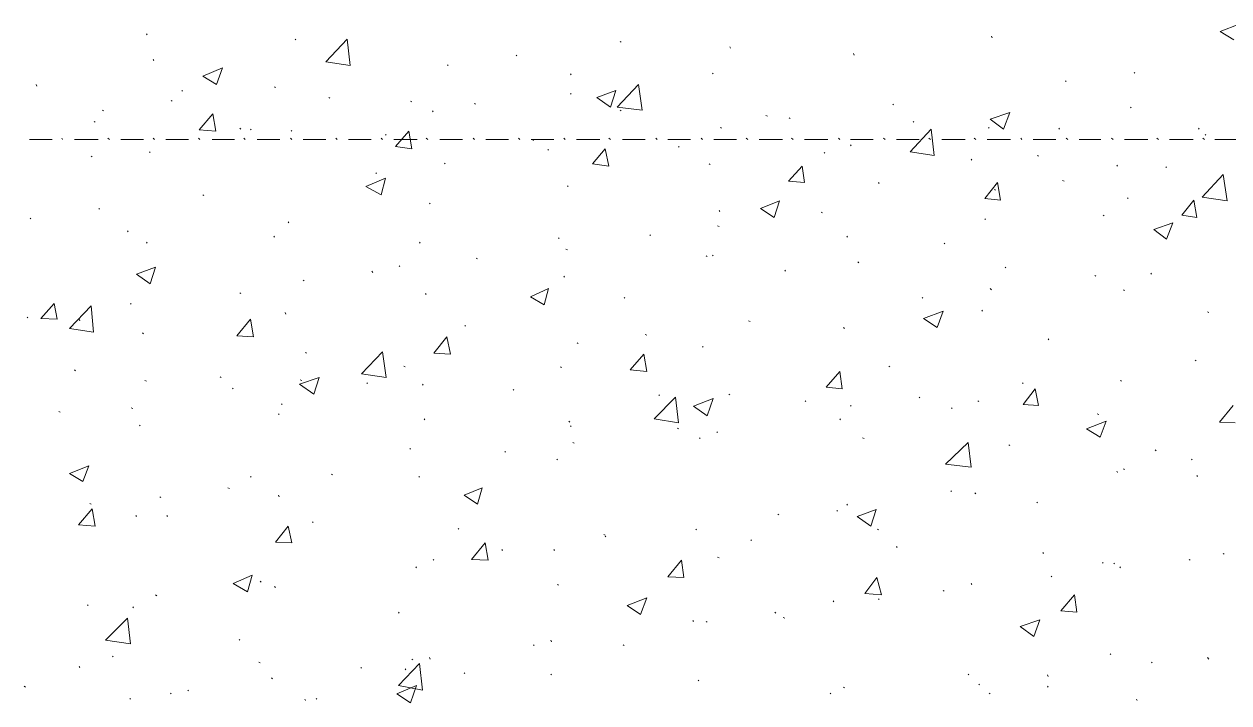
# Model space of a CAD drawing. Header units: millimetres. Extents: x 2928 to 3112, y 1220 to 1280.
# Drawn here: x 2967.558 to 2970.219, y 1250.965 to 1252.464 of the extents above; entities that cross this region are included whole.
import ezdxf

# ---------------------------------------------------------------- set-up
doc = ezdxf.new("R2010")
doc.units = ezdxf.units.MM

msp = doc.modelspace()

# ---------------------------------------------------------------- linework, layer by layer
at = {"color": 92, "linetype": 'Continuous', "lineweight": 13, "true_color": 0x00b800}
for points in [[(2970.20006, 1252.44711), (2970.24173, 1252.46378), (2970.24173, 1252.46378)], [(2970.20006, 1252.44711), (2970.23006, 1252.42878), (2970.23006, 1252.42878)], [(2967.83003, 1252.44045), (2967.82836, 1252.44211), (2967.82836, 1252.44211)], [(2968.15837, 1252.42878), (2968.1567, 1252.43045), (2968.1567, 1252.43045)], [(2968.22503, 1252.38045), (2968.2717, 1252.43045), (2968.2717, 1252.43045)], [(2968.27837, 1252.37211), (2968.2717, 1252.43045), (2968.2717, 1252.43045)], [(2968.87671, 1252.42378), (2968.87504, 1252.42545), (2968.87504, 1252.42545)], [(2969.69672, 1252.43378), (2969.69506, 1252.43711), (2969.69506, 1252.43711)], [(2968.64671, 1252.39378), (2968.64504, 1252.39545), (2968.64504, 1252.39545)], [(2969.11838, 1252.41045), (2969.11671, 1252.41378), (2969.11671, 1252.41378)], [(2969.39172, 1252.39545), (2969.39005, 1252.39878), (2969.39005, 1252.39878)], [(2967.84503, 1252.38378), (2967.84336, 1252.38545), (2967.84336, 1252.38545)], [(2967.95336, 1252.34878), (2967.9967, 1252.36711), (2967.9967, 1252.36711)], [(2967.98336, 1252.33045), (2967.9967, 1252.36711), (2967.9967, 1252.36711)], [(2968.22503, 1252.38045), (2968.27837, 1252.37211), (2968.27837, 1252.37211)], [(2968.49504, 1252.37211), (2968.49337, 1252.37378), (2968.49337, 1252.37378)], [(2967.95336, 1252.34878), (2967.98336, 1252.33045), (2967.98336, 1252.33045)], [(2968.76671, 1252.35211), (2968.76504, 1252.35378), (2968.76504, 1252.35378)], [(2969.08005, 1252.35378), (2969.07838, 1252.35545), (2969.07838, 1252.35545)], [(2970.01173, 1252.35545), (2970.01006, 1252.35711), (2970.01006, 1252.35711)], [(2967.58669, 1252.32711), (2967.58503, 1252.33045), (2967.58503, 1252.33045)], [(2967.90836, 1252.31545), (2967.9067, 1252.31711), (2967.9067, 1252.31711)], [(2968.11337, 1252.32378), (2968.1117, 1252.32545), (2968.1117, 1252.32545)], [(2968.82338, 1252.30211), (2968.86504, 1252.31711), (2968.86504, 1252.31711)], [(2968.85338, 1252.28045), (2968.86504, 1252.31711), (2968.86504, 1252.31711)], [(2968.86838, 1252.28045), (2968.91504, 1252.33045), (2968.91504, 1252.33045)], [(2968.92338, 1252.27378), (2968.91504, 1252.33045), (2968.91504, 1252.33045)], [(2969.86006, 1252.33711), (2969.85839, 1252.33878), (2969.85839, 1252.33878)], [(2967.88503, 1252.29378), (2967.88336, 1252.29545), (2967.88336, 1252.29545)], [(2968.23337, 1252.30045), (2968.2317, 1252.30211), (2968.2317, 1252.30211)], [(2968.41504, 1252.29211), (2968.4117, 1252.29378), (2968.4117, 1252.29378)], [(2968.55504, 1252.28711), (2968.55337, 1252.28878), (2968.55337, 1252.28878)], [(2968.76671, 1252.30878), (2968.76504, 1252.31045), (2968.76504, 1252.31045)], [(2968.82338, 1252.30211), (2968.85338, 1252.28045), (2968.85338, 1252.28045)], [(2969.47839, 1252.28545), (2969.47672, 1252.28711), (2969.47672, 1252.28711)], [(2967.73336, 1252.27211), (2967.73169, 1252.27378), (2967.73169, 1252.27378)], [(2967.94503, 1252.23044), (2967.97503, 1252.26545), (2967.97503, 1252.26545)], [(2967.9817, 1252.22711), (2967.97503, 1252.26545), (2967.97503, 1252.26545)], [(2968.46171, 1252.27045), (2968.46004, 1252.27211), (2968.46004, 1252.27211)], [(2968.86838, 1252.28045), (2968.92338, 1252.27378), (2968.92338, 1252.27378)], [(2968.87671, 1252.27211), (2968.87504, 1252.27378), (2968.87504, 1252.27378)], [(2969.20005, 1252.26044), (2969.19672, 1252.26211), (2969.19672, 1252.26211)], [(2969.69172, 1252.25378), (2969.73506, 1252.26878), (2969.73506, 1252.26878)], [(2969.72172, 1252.23211), (2969.73506, 1252.26878), (2969.73506, 1252.26878)], [(2970.00339, 1252.27878), (2970.00173, 1252.28045), (2970.00173, 1252.28045)], [(2967.71503, 1252.24711), (2967.71336, 1252.24878), (2967.71336, 1252.24878)], [(2968.0367, 1252.23211), (2968.03503, 1252.23378), (2968.03503, 1252.23378)], [(2969.09838, 1252.23378), (2969.09671, 1252.23544), (2969.09671, 1252.23544)], [(2969.25005, 1252.25544), (2969.24838, 1252.25711), (2969.24838, 1252.25711)], [(2969.52339, 1252.24711), (2969.52172, 1252.24878), (2969.52172, 1252.24878)], [(2969.69006, 1252.23378), (2969.68839, 1252.23544), (2969.68839, 1252.23544)], [(2969.69172, 1252.25378), (2969.72172, 1252.23211), (2969.72172, 1252.23211)], [(2969.84506, 1252.23211), (2969.84339, 1252.23378), (2969.84339, 1252.23378)], [(2970.1534, 1252.23211), (2970.15173, 1252.23378), (2970.15173, 1252.23378)], [(2967.94503, 1252.23044), (2967.9817, 1252.22711), (2967.9817, 1252.22711)], [(2968.06003, 1252.23044), (2968.05837, 1252.23211), (2968.05837, 1252.23211)], [(2968.15003, 1252.22711), (2968.14837, 1252.22878), (2968.14837, 1252.22878)], [(2968.35837, 1252.21878), (2968.3567, 1252.22044), (2968.3567, 1252.22044)], [(2968.37837, 1252.19378), (2968.40837, 1252.22711), (2968.40837, 1252.22711)], [(2968.41504, 1252.18878), (2968.40837, 1252.22711), (2968.40837, 1252.22711)], [(2968.68337, 1252.20711), (2968.68171, 1252.20878), (2968.68171, 1252.20878)], [(2969.51505, 1252.18211), (2969.56172, 1252.23211), (2969.56172, 1252.23211)], [(2969.56839, 1252.17378), (2969.56172, 1252.23211), (2969.56172, 1252.23211)], [(2970.1684, 1252.21878), (2970.16673, 1252.22044), (2970.16673, 1252.22044)], [(2967.8367, 1252.18044), (2967.83503, 1252.18211), (2967.83503, 1252.18211)], [(2968.37837, 1252.19378), (2968.41504, 1252.18878), (2968.41504, 1252.18878)], [(2968.71671, 1252.18544), (2968.71504, 1252.18711), (2968.71504, 1252.18711)], [(2968.81338, 1252.15544), (2968.84171, 1252.18878), (2968.84171, 1252.18878)], [(2968.85004, 1252.15044), (2968.84171, 1252.18878), (2968.84171, 1252.18878)], [(2969.00505, 1252.19211), (2969.00338, 1252.19378), (2969.00338, 1252.19378)], [(2969.32672, 1252.17878), (2969.32505, 1252.18044), (2969.32505, 1252.18044)], [(2969.38505, 1252.19544), (2969.38338, 1252.19711), (2969.38338, 1252.19711)], [(2969.51505, 1252.18211), (2969.56839, 1252.17378), (2969.56839, 1252.17378)], [(2967.70836, 1252.17044), (2967.70669, 1252.17211), (2967.70669, 1252.17211)], [(2968.48837, 1252.15544), (2968.48671, 1252.15711), (2968.48671, 1252.15711)], [(2968.81338, 1252.15544), (2968.85004, 1252.15044), (2968.85004, 1252.15044)], [(2969.07338, 1252.15378), (2969.07171, 1252.15544), (2969.07171, 1252.15544)], [(2969.65172, 1252.16378), (2969.65006, 1252.16544), (2969.65006, 1252.16544)], [(2969.79839, 1252.17211), (2969.79672, 1252.17378), (2969.79672, 1252.17378)], [(2968.3367, 1252.13378), (2968.33504, 1252.13544), (2968.33504, 1252.13544)], [(2969.24672, 1252.11711), (2969.27672, 1252.15044), (2969.27672, 1252.15044)], [(2969.28172, 1252.11378), (2969.27672, 1252.15044), (2969.27672, 1252.15044)], [(2969.97339, 1252.15044), (2969.97173, 1252.15211), (2969.97173, 1252.15211)], [(2970.08173, 1252.14711), (2970.08006, 1252.14878), (2970.08006, 1252.14878)], [(2970.16006, 1252.08211), (2970.20673, 1252.13211), (2970.20673, 1252.13211)], [(2970.21506, 1252.07378), (2970.20673, 1252.13211), (2970.20673, 1252.13211)], [(2968.31337, 1252.10544), (2968.3567, 1252.12378), (2968.3567, 1252.12378)], [(2968.31337, 1252.10544), (2968.3467, 1252.08711), (2968.3467, 1252.08711)], [(2968.3467, 1252.08711), (2968.3567, 1252.12378), (2968.3567, 1252.12378)], [(2968.76004, 1252.10544), (2968.75838, 1252.10711), (2968.75838, 1252.10711)], [(2969.24672, 1252.11711), (2969.28172, 1252.11378), (2969.28172, 1252.11378)], [(2969.44672, 1252.11211), (2969.44505, 1252.11378), (2969.44505, 1252.11378)], [(2969.68006, 1252.07878), (2969.70839, 1252.11378), (2969.70839, 1252.11378)], [(2969.71506, 1252.07544), (2969.70839, 1252.11378), (2969.70839, 1252.11378)], [(2969.85506, 1252.11711), (2969.85172, 1252.11878), (2969.85172, 1252.11878)], [(2967.95503, 1252.08544), (2967.95336, 1252.08711), (2967.95336, 1252.08711)], [(2969.18505, 1252.05711), (2969.22672, 1252.07378), (2969.22672, 1252.07378)], [(2969.21505, 1252.03711), (2969.22672, 1252.07378), (2969.22672, 1252.07378)], [(2969.68006, 1252.07878), (2969.71506, 1252.07544), (2969.71506, 1252.07544)], [(2969.70339, 1252.09711), (2969.70172, 1252.09878), (2969.70172, 1252.09878)], [(2969.99673, 1252.07878), (2969.99506, 1252.08044), (2969.99506, 1252.08044)], [(2970.11506, 1252.04211), (2970.14173, 1252.07544), (2970.14173, 1252.07544)], [(2970.1484, 1252.03711), (2970.14173, 1252.07544), (2970.14173, 1252.07544)], [(2970.16006, 1252.08211), (2970.21506, 1252.07378), (2970.21506, 1252.07378)], [(2967.72503, 1252.05544), (2967.72336, 1252.05711), (2967.72336, 1252.05711)], [(2968.45504, 1252.06711), (2968.45337, 1252.06878), (2968.45337, 1252.06878)], [(2969.09505, 1252.05044), (2969.09338, 1252.05211), (2969.09338, 1252.05211)], [(2969.18505, 1252.05711), (2969.21505, 1252.03711), (2969.21505, 1252.03711)], [(2969.32172, 1252.04711), (2969.31838, 1252.04878), (2969.31838, 1252.04878)], [(2967.57336, 1252.03378), (2967.57169, 1252.03544), (2967.57169, 1252.03544)], [(2968.14337, 1252.02544), (2968.1417, 1252.02711), (2968.1417, 1252.02711)], [(2969.68172, 1252.03211), (2969.68006, 1252.03378), (2969.68006, 1252.03378)], [(2969.94339, 1252.04044), (2969.94173, 1252.04211), (2969.94173, 1252.04211)], [(2970.05339, 1252.01044), (2970.09506, 1252.02544), (2970.09506, 1252.02544)], [(2970.08173, 1251.98877), (2970.09506, 1252.02544), (2970.09506, 1252.02544)], [(2970.11506, 1252.04211), (2970.1484, 1252.03711), (2970.1484, 1252.03711)], [(2967.78836, 1252.00544), (2967.7867, 1252.00711), (2967.7867, 1252.00711)], [(2968.1117, 1251.99377), (2968.11003, 1251.99544), (2968.11003, 1251.99544)], [(2968.94171, 1251.99711), (2968.94005, 1251.99877), (2968.94005, 1251.99877)], [(2969.09338, 1252.01711), (2969.09005, 1252.01877), (2969.09005, 1252.01877)], [(2969.37672, 1251.99377), (2969.37505, 1251.99544), (2969.37505, 1251.99544)], [(2970.05339, 1252.01044), (2970.08173, 1251.98877), (2970.08173, 1251.98877)], [(2967.83003, 1251.98044), (2967.82836, 1251.98211), (2967.82836, 1251.98211)], [(2968.43337, 1251.98044), (2968.4317, 1251.98211), (2968.4317, 1251.98211)], [(2968.74004, 1251.99044), (2968.73838, 1251.99211), (2968.73838, 1251.99211)], [(2968.75838, 1251.96544), (2968.75504, 1251.96711), (2968.75504, 1251.96711)], [(2969.59172, 1251.97877), (2969.59005, 1251.98044), (2969.59005, 1251.98044)], [(2968.56004, 1251.94544), (2968.55671, 1251.94711), (2968.55671, 1251.94711)], [(2969.06671, 1251.95044), (2969.06505, 1251.95211), (2969.06505, 1251.95211)], [(2969.08005, 1251.95211), (2969.07838, 1251.95377), (2969.07838, 1251.95377)], [(2967.8067, 1251.91211), (2967.84836, 1251.92711), (2967.84836, 1251.92711)], [(2967.8367, 1251.89044), (2967.84836, 1251.92711), (2967.84836, 1251.92711)], [(2968.32837, 1251.91544), (2968.3267, 1251.91877), (2968.3267, 1251.91877)], [(2968.38837, 1251.92877), (2968.3867, 1251.93044), (2968.3867, 1251.93044)], [(2969.24005, 1251.91877), (2969.23838, 1251.92044), (2969.23838, 1251.92044)], [(2969.40172, 1251.93711), (2969.40005, 1251.93877), (2969.40005, 1251.93877)], [(2969.72672, 1251.92544), (2969.72506, 1251.92711), (2969.72506, 1251.92711)], [(2970.04839, 1251.91211), (2970.04673, 1251.91377), (2970.04673, 1251.91377)], [(2967.8067, 1251.91211), (2967.8367, 1251.89044), (2967.8367, 1251.89044)], [(2968.1767, 1251.89711), (2968.17503, 1251.89877), (2968.17503, 1251.89877)], [(2968.75171, 1251.90544), (2968.75004, 1251.90711), (2968.75004, 1251.90711)], [(2969.92506, 1251.90711), (2969.92339, 1251.90877), (2969.92339, 1251.90877)], [(2968.0367, 1251.86877), (2968.03503, 1251.87044), (2968.03503, 1251.87044)], [(2968.4467, 1251.86711), (2968.44504, 1251.86877), (2968.44504, 1251.86877)], [(2968.67671, 1251.86211), (2968.71671, 1251.88044), (2968.71671, 1251.88044)], [(2968.67671, 1251.86211), (2968.70671, 1251.84377), (2968.70671, 1251.84377)], [(2968.70671, 1251.84377), (2968.71671, 1251.88044), (2968.71671, 1251.88044)], [(2968.88504, 1251.85877), (2968.88338, 1251.86044), (2968.88338, 1251.86044)], [(2969.54339, 1251.85877), (2969.54172, 1251.86044), (2969.54172, 1251.86044)], [(2969.69506, 1251.87711), (2969.69172, 1251.88044), (2969.69172, 1251.88044)], [(2969.98839, 1251.87544), (2969.98673, 1251.87711), (2969.98673, 1251.87711)], [(2967.59503, 1251.81377), (2967.62503, 1251.84711), (2967.62503, 1251.84711)], [(2967.63169, 1251.81211), (2967.62503, 1251.84711), (2967.62503, 1251.84711)], [(2967.65836, 1251.7921), (2967.70669, 1251.84211), (2967.70669, 1251.84211)], [(2967.71169, 1251.78377), (2967.70669, 1251.84211), (2967.70669, 1251.84211)], [(2967.79503, 1251.84544), (2967.79336, 1251.84711), (2967.79336, 1251.84711)], [(2967.56669, 1251.81544), (2967.56503, 1251.81711), (2967.56503, 1251.81711)], [(2967.59503, 1251.81377), (2967.63169, 1251.81211), (2967.63169, 1251.81211)], [(2967.68169, 1251.80877), (2967.68003, 1251.81211), (2967.68003, 1251.81211)], [(2968.02837, 1251.77544), (2968.05837, 1251.81211), (2968.05837, 1251.81211)], [(2968.06503, 1251.77377), (2968.05837, 1251.81211), (2968.05837, 1251.81211)], [(2968.1367, 1251.82377), (2968.13503, 1251.82711), (2968.13503, 1251.82711)], [(2969.16172, 1251.80711), (2969.15838, 1251.80877), (2969.15838, 1251.80877)], [(2969.54505, 1251.81377), (2969.58839, 1251.83044), (2969.58839, 1251.83044)], [(2969.54505, 1251.81377), (2969.57505, 1251.79377), (2969.57505, 1251.79377)], [(2969.57505, 1251.79377), (2969.58839, 1251.83044), (2969.58839, 1251.83044)], [(2969.67506, 1251.83044), (2969.67339, 1251.83211), (2969.67339, 1251.83211)], [(2970.17506, 1251.82711), (2970.17173, 1251.82877), (2970.17173, 1251.82877)], [(2967.65836, 1251.7921), (2967.71169, 1251.78377), (2967.71169, 1251.78377)], [(2967.8217, 1251.78044), (2967.82003, 1251.7821), (2967.82003, 1251.7821)], [(2968.53337, 1251.79711), (2968.53171, 1251.79877), (2968.53171, 1251.79877)], [(2969.37005, 1251.7921), (2969.36838, 1251.79377), (2969.36838, 1251.79377)], [(2968.02837, 1251.77544), (2968.06503, 1251.77377), (2968.06503, 1251.77377)], [(2968.46337, 1251.7371), (2968.49171, 1251.77377), (2968.49171, 1251.77377)], [(2968.50004, 1251.73544), (2968.49171, 1251.77377), (2968.49171, 1251.77377)], [(2968.78171, 1251.75877), (2968.78004, 1251.76044), (2968.78004, 1251.76044)], [(2968.93338, 1251.7771), (2968.93005, 1251.77877), (2968.93005, 1251.77877)], [(2969.82172, 1251.7671), (2969.82006, 1251.76877), (2969.82006, 1251.76877)], [(2968.1817, 1251.7371), (2968.18003, 1251.73877), (2968.18003, 1251.73877)], [(2968.30337, 1251.6921), (2968.35004, 1251.74044), (2968.35004, 1251.74044)], [(2968.35837, 1251.68377), (2968.35004, 1251.74044), (2968.35004, 1251.74044)], [(2968.46337, 1251.7371), (2968.50004, 1251.73544), (2968.50004, 1251.73544)], [(2968.89671, 1251.70044), (2968.92671, 1251.73544), (2968.92671, 1251.73544)], [(2968.93338, 1251.6971), (2968.92671, 1251.73544), (2968.92671, 1251.73544)], [(2969.05838, 1251.75044), (2969.05671, 1251.7521), (2969.05671, 1251.7521)], [(2968.40004, 1251.7071), (2968.3967, 1251.70877), (2968.3967, 1251.70877)], [(2968.74504, 1251.70544), (2968.74338, 1251.7071), (2968.74338, 1251.7071)], [(2969.47005, 1251.7071), (2969.46839, 1251.70877), (2969.46839, 1251.70877)], [(2970.14673, 1251.72044), (2970.14506, 1251.7221), (2970.14506, 1251.7221)], [(2967.67169, 1251.69877), (2967.67003, 1251.70044), (2967.67003, 1251.70044)], [(2967.82836, 1251.67544), (2967.82503, 1251.6771), (2967.82503, 1251.6771)], [(2967.99336, 1251.68377), (2967.9917, 1251.68544), (2967.9917, 1251.68544)], [(2968.1667, 1251.66877), (2968.21003, 1251.68377), (2968.21003, 1251.68377)], [(2968.1717, 1251.6771), (2968.16837, 1251.67877), (2968.16837, 1251.67877)], [(2968.19837, 1251.6471), (2968.21003, 1251.68377), (2968.21003, 1251.68377)], [(2968.30337, 1251.6921), (2968.35837, 1251.68377), (2968.35837, 1251.68377)], [(2968.89671, 1251.70044), (2968.93338, 1251.6971), (2968.93338, 1251.6971)], [(2969.33005, 1251.6621), (2969.36005, 1251.6971), (2969.36005, 1251.6971)], [(2969.36505, 1251.65877), (2969.36005, 1251.6971), (2969.36005, 1251.6971)], [(2969.98173, 1251.67544), (2969.98006, 1251.6771), (2969.98006, 1251.6771)], [(2968.02003, 1251.65877), (2968.01837, 1251.66044), (2968.01837, 1251.66044)], [(2968.1667, 1251.66877), (2968.19837, 1251.6471), (2968.19837, 1251.6471)], [(2968.3167, 1251.67044), (2968.31504, 1251.6721), (2968.31504, 1251.6721)], [(2968.44004, 1251.6671), (2968.43837, 1251.66877), (2968.43837, 1251.66877)], [(2968.64004, 1251.65544), (2968.63837, 1251.6571), (2968.63837, 1251.6571)], [(2969.33005, 1251.6621), (2969.36505, 1251.65877), (2969.36505, 1251.65877)], [(2969.76506, 1251.67044), (2969.76339, 1251.6721), (2969.76339, 1251.6721)], [(2969.76506, 1251.62377), (2969.79172, 1251.65877), (2969.79172, 1251.65877)], [(2969.79839, 1251.6221), (2969.79172, 1251.65877), (2969.79172, 1251.65877)], [(2968.12837, 1251.62377), (2968.1267, 1251.62544), (2968.1267, 1251.62544)], [(2968.95005, 1251.5921), (2968.99671, 1251.64044), (2968.99671, 1251.64044)], [(2968.96171, 1251.64377), (2968.96005, 1251.64544), (2968.96005, 1251.64544)], [(2969.00338, 1251.58377), (2968.99671, 1251.64044), (2968.99671, 1251.64044)], [(2969.03671, 1251.62044), (2969.08005, 1251.6371), (2969.08005, 1251.6371)], [(2969.06671, 1251.59877), (2969.08005, 1251.6371), (2969.08005, 1251.6371)], [(2969.11671, 1251.64544), (2969.11505, 1251.6471), (2969.11505, 1251.6471)], [(2969.28505, 1251.63044), (2969.28338, 1251.6321), (2969.28338, 1251.6321)], [(2969.38505, 1251.62044), (2969.38338, 1251.6221), (2969.38338, 1251.6221)], [(2969.53672, 1251.63877), (2969.53505, 1251.64044), (2969.53505, 1251.64044)], [(2969.66672, 1251.63044), (2969.66506, 1251.6321), (2969.66506, 1251.6321)], [(2969.76506, 1251.62377), (2969.79839, 1251.6221), (2969.79839, 1251.6221)], [(2970.1984, 1251.58544), (2970.2284, 1251.6221), (2970.2284, 1251.6221)], [(2967.63836, 1251.6071), (2967.63503, 1251.60877), (2967.63503, 1251.60877)], [(2967.79836, 1251.61544), (2967.79503, 1251.6171), (2967.79503, 1251.6171)], [(2968.1217, 1251.6021), (2968.12003, 1251.60377), (2968.12003, 1251.60377)], [(2969.03671, 1251.62044), (2969.06671, 1251.59877), (2969.06671, 1251.59877)], [(2969.60839, 1251.61544), (2969.60672, 1251.6171), (2969.60672, 1251.6171)], [(2969.93173, 1251.6021), (2969.92839, 1251.60377), (2969.92839, 1251.60377)], [(2967.81503, 1251.5771), (2967.81336, 1251.57877), (2967.81336, 1251.57877)], [(2968.44337, 1251.59044), (2968.4417, 1251.5921), (2968.4417, 1251.5921)], [(2968.76338, 1251.58544), (2968.76171, 1251.5871), (2968.76171, 1251.5871)], [(2968.76671, 1251.57544), (2968.76504, 1251.5771), (2968.76504, 1251.5771)], [(2968.95005, 1251.5921), (2969.00338, 1251.58377), (2969.00338, 1251.58377)], [(2969.00338, 1251.57044), (2969.00171, 1251.5721), (2969.00171, 1251.5721)], [(2969.36172, 1251.59044), (2969.36005, 1251.5921), (2969.36005, 1251.5921)], [(2969.90506, 1251.57044), (2969.94839, 1251.5871), (2969.94839, 1251.5871)], [(2969.90506, 1251.57044), (2969.93506, 1251.5521), (2969.93506, 1251.5521)], [(2969.93506, 1251.5521), (2969.94839, 1251.5871), (2969.94839, 1251.5871)], [(2970.1984, 1251.58544), (2970.2334, 1251.58377), (2970.2334, 1251.58377)], [(2969.05171, 1251.54877), (2969.05005, 1251.55043), (2969.05005, 1251.55043)], [(2969.09005, 1251.5621), (2969.08838, 1251.56377), (2969.08838, 1251.56377)], [(2969.41339, 1251.54877), (2969.41005, 1251.55043), (2969.41005, 1251.55043)], [(2968.4117, 1251.52543), (2968.41004, 1251.5271), (2968.41004, 1251.5271)], [(2968.62171, 1251.51877), (2968.62004, 1251.52043), (2968.62004, 1251.52043)], [(2968.77338, 1251.53877), (2968.77004, 1251.54043), (2968.77004, 1251.54043)], [(2969.59339, 1251.4921), (2969.64339, 1251.54043), (2969.64339, 1251.54043)], [(2969.65006, 1251.48543), (2969.64339, 1251.54043), (2969.64339, 1251.54043)], [(2969.73506, 1251.53377), (2969.73339, 1251.53543), (2969.73339, 1251.53543)], [(2970.05839, 1251.5221), (2970.05673, 1251.52377), (2970.05673, 1251.52377)], [(2967.65836, 1251.4721), (2967.70169, 1251.48877), (2967.70169, 1251.48877)], [(2967.68836, 1251.45377), (2967.70169, 1251.48877), (2967.70169, 1251.48877)], [(2968.73671, 1251.5021), (2968.73504, 1251.50377), (2968.73504, 1251.50377)], [(2969.59339, 1251.4921), (2969.65006, 1251.48543), (2969.65006, 1251.48543)], [(2970.1384, 1251.5021), (2970.13673, 1251.50377), (2970.13673, 1251.50377)], [(2967.65836, 1251.4721), (2967.68836, 1251.45377), (2967.68836, 1251.45377)], [(2968.06003, 1251.46377), (2968.05837, 1251.46543), (2968.05837, 1251.46543)], [(2968.24004, 1251.46877), (2968.2367, 1251.47043), (2968.2367, 1251.47043)], [(2968.4317, 1251.46377), (2968.43004, 1251.46543), (2968.43004, 1251.46543)], [(2969.97339, 1251.47377), (2969.97173, 1251.4771), (2969.97173, 1251.4771)], [(2969.98839, 1251.48043), (2969.98673, 1251.4821), (2969.98673, 1251.4821)], [(2970.15006, 1251.46543), (2970.1484, 1251.4671), (2970.1484, 1251.4671)], [(2968.0117, 1251.43877), (2968.00837, 1251.44043), (2968.00837, 1251.44043)], [(2968.53004, 1251.42377), (2968.57004, 1251.44043), (2968.57004, 1251.44043)], [(2968.56004, 1251.40377), (2968.57004, 1251.44043), (2968.57004, 1251.44043)], [(2967.86003, 1251.41877), (2967.85836, 1251.42043), (2967.85836, 1251.42043)], [(2968.1217, 1251.42043), (2968.12003, 1251.42377), (2968.12003, 1251.42377)], [(2968.53004, 1251.42377), (2968.56004, 1251.40377), (2968.56004, 1251.40377)], [(2969.60672, 1251.4321), (2969.60505, 1251.43377), (2969.60505, 1251.43377)], [(2969.66006, 1251.4271), (2969.65839, 1251.42877), (2969.65839, 1251.42877)], [(2969.79672, 1251.4071), (2969.79506, 1251.40877), (2969.79506, 1251.40877)], [(2967.67836, 1251.35877), (2967.70836, 1251.39377), (2967.70836, 1251.39377)], [(2967.70669, 1251.40377), (2967.70336, 1251.40543), (2967.70336, 1251.40543)], [(2967.71503, 1251.35543), (2967.70836, 1251.39377), (2967.70836, 1251.39377)], [(2969.22505, 1251.38043), (2969.22338, 1251.3821), (2969.22338, 1251.3821)], [(2969.35505, 1251.38877), (2969.35338, 1251.39043), (2969.35338, 1251.39043)], [(2969.37672, 1251.4021), (2969.37505, 1251.40377), (2969.37505, 1251.40377)], [(2969.39839, 1251.3771), (2969.44005, 1251.3921), (2969.44005, 1251.3921)], [(2969.42839, 1251.35543), (2969.44005, 1251.3921), (2969.44005, 1251.3921)], [(2967.67836, 1251.35877), (2967.71503, 1251.35543), (2967.71503, 1251.35543)], [(2967.8067, 1251.3771), (2967.80503, 1251.37877), (2967.80503, 1251.37877)], [(2967.87503, 1251.3771), (2967.87336, 1251.37877), (2967.87336, 1251.37877)], [(2968.11337, 1251.32043), (2968.1417, 1251.35543), (2968.1417, 1251.35543)], [(2968.15003, 1251.31876), (2968.1417, 1251.35543), (2968.1417, 1251.35543)], [(2968.1967, 1251.36377), (2968.19503, 1251.36543), (2968.19503, 1251.36543)], [(2969.39839, 1251.3771), (2969.42839, 1251.35543), (2969.42839, 1251.35543)], [(2968.51837, 1251.34877), (2968.51671, 1251.35043), (2968.51671, 1251.35043)], [(2968.84171, 1251.33543), (2968.83838, 1251.3371), (2968.83838, 1251.3371)], [(2968.84338, 1251.3321), (2968.84171, 1251.33377), (2968.84171, 1251.33377)], [(2969.04338, 1251.3471), (2969.04171, 1251.34877), (2969.04171, 1251.34877)], [(2969.44505, 1251.3471), (2969.44339, 1251.34877), (2969.44339, 1251.34877)], [(2968.11337, 1251.32043), (2968.15003, 1251.31876), (2968.15003, 1251.31876)], [(2968.54671, 1251.2821), (2968.57671, 1251.31876), (2968.57671, 1251.31876)], [(2968.58337, 1251.28043), (2968.57671, 1251.31876), (2968.57671, 1251.31876)], [(2968.61504, 1251.3021), (2968.61337, 1251.30376), (2968.61337, 1251.30376)], [(2968.73004, 1251.3021), (2968.72838, 1251.30376), (2968.72838, 1251.30376)], [(2969.16505, 1251.32376), (2969.16338, 1251.32543), (2969.16338, 1251.32543)], [(2969.48672, 1251.30876), (2969.48505, 1251.31043), (2969.48505, 1251.31043)], [(2968.46337, 1251.28043), (2968.46171, 1251.2821), (2968.46171, 1251.2821)], [(2968.54671, 1251.2821), (2968.58337, 1251.28043), (2968.58337, 1251.28043)], [(2968.98005, 1251.24376), (2969.01005, 1251.28043), (2969.01005, 1251.28043)], [(2969.01505, 1251.2421), (2969.01005, 1251.28043), (2969.01005, 1251.28043)], [(2969.09338, 1251.28543), (2969.09005, 1251.2871), (2969.09005, 1251.2871)], [(2969.81006, 1251.29543), (2969.80839, 1251.2971), (2969.80839, 1251.2971)], [(2969.94173, 1251.27376), (2969.94006, 1251.27543), (2969.94006, 1251.27543)], [(2970.1334, 1251.28043), (2970.13173, 1251.2821), (2970.13173, 1251.2821)], [(2970.2084, 1251.29376), (2970.20673, 1251.29543), (2970.20673, 1251.29543)], [(2968.42504, 1251.26376), (2968.42337, 1251.26543), (2968.42337, 1251.26543)], [(2969.96673, 1251.2721), (2969.96506, 1251.27376), (2969.96506, 1251.27376)], [(2969.98006, 1251.26376), (2969.97839, 1251.26543), (2969.97839, 1251.26543)], [(2968.02003, 1251.22876), (2968.0617, 1251.2471), (2968.0617, 1251.2471)], [(2968.02003, 1251.22876), (2968.0517, 1251.21043), (2968.0517, 1251.21043)], [(2968.0517, 1251.21043), (2968.0617, 1251.2471), (2968.0617, 1251.2471)], [(2968.0817, 1251.2321), (2968.08003, 1251.23376), (2968.08003, 1251.23376)], [(2968.11337, 1251.22043), (2968.1117, 1251.2221), (2968.1117, 1251.2221)], [(2968.73838, 1251.22543), (2968.73671, 1251.2271), (2968.73671, 1251.2271)], [(2968.98005, 1251.24376), (2969.01505, 1251.2421), (2969.01505, 1251.2421)], [(2969.41505, 1251.2071), (2969.44172, 1251.2421), (2969.44172, 1251.2421)], [(2969.45172, 1251.20376), (2969.44172, 1251.2421), (2969.44172, 1251.2421)], [(2969.65172, 1251.2271), (2969.65006, 1251.22876), (2969.65006, 1251.22876)], [(2969.82839, 1251.24376), (2969.82672, 1251.24543), (2969.82672, 1251.24543)], [(2967.8517, 1251.2021), (2967.84836, 1251.20376), (2967.84836, 1251.20376)], [(2968.89004, 1251.18043), (2968.93338, 1251.1971), (2968.93338, 1251.1971)], [(2968.92004, 1251.16043), (2968.93338, 1251.1971), (2968.93338, 1251.1971)], [(2969.41505, 1251.2071), (2969.45172, 1251.20376), (2969.45172, 1251.20376)], [(2969.44672, 1251.19376), (2969.44505, 1251.19543), (2969.44505, 1251.19543)], [(2969.59005, 1251.2121), (2969.58839, 1251.21376), (2969.58839, 1251.21376)], [(2969.84839, 1251.16876), (2969.87839, 1251.20376), (2969.87839, 1251.20376)], [(2969.88339, 1251.16543), (2969.87839, 1251.20376), (2969.87839, 1251.20376)], [(2967.70003, 1251.18043), (2967.69836, 1251.1821), (2967.69836, 1251.1821)], [(2967.80003, 1251.17543), (2967.79836, 1251.1771), (2967.79836, 1251.1771)], [(2968.89004, 1251.18043), (2968.92004, 1251.16043), (2968.92004, 1251.16043)], [(2969.34672, 1251.18876), (2969.34505, 1251.19043), (2969.34505, 1251.19043)], [(2969.84839, 1251.16876), (2969.88339, 1251.16543), (2969.88339, 1251.16543)], [(2967.73836, 1251.10376), (2967.7867, 1251.1521), (2967.7867, 1251.1521)], [(2967.79336, 1251.09543), (2967.7867, 1251.1521), (2967.7867, 1251.1521)], [(2968.3867, 1251.16376), (2968.38504, 1251.16543), (2968.38504, 1251.16543)], [(2969.03671, 1251.14543), (2969.03505, 1251.1471), (2969.03505, 1251.1471)], [(2969.06671, 1251.14376), (2969.06505, 1251.14543), (2969.06505, 1251.14543)], [(2969.21838, 1251.16376), (2969.21672, 1251.16543), (2969.21672, 1251.16543)], [(2969.23838, 1251.1521), (2969.23505, 1251.15376), (2969.23505, 1251.15376)], [(2969.75839, 1251.13376), (2969.80172, 1251.14876), (2969.80172, 1251.14876)], [(2969.78839, 1251.1121), (2969.80172, 1251.14876), (2969.80172, 1251.14876)], [(2969.75839, 1251.13376), (2969.78839, 1251.1121), (2969.78839, 1251.1121)], [(2967.73836, 1251.10376), (2967.79336, 1251.09543), (2967.79336, 1251.09543)], [(2968.03503, 1251.10376), (2968.03337, 1251.10543), (2968.03337, 1251.10543)], [(2968.68504, 1251.09209), (2968.68337, 1251.09376), (2968.68337, 1251.09376)], [(2968.72338, 1251.10043), (2968.72171, 1251.10376), (2968.72171, 1251.10376)], [(2968.88338, 1251.09209), (2968.88171, 1251.09376), (2968.88171, 1251.09376)], [(2967.75503, 1251.06709), (2967.75336, 1251.06876), (2967.75336, 1251.06876)], [(2968.4167, 1251.06043), (2968.41504, 1251.06209), (2968.41504, 1251.06209)], [(2968.45504, 1251.06209), (2968.45337, 1251.06543), (2968.45337, 1251.06543)], [(2969.95839, 1251.07209), (2969.95673, 1251.07376), (2969.95673, 1251.07376)], [(2970.17506, 1251.06209), (2970.17173, 1251.06543), (2970.17173, 1251.06543)], [(2967.68169, 1251.04376), (2967.68003, 1251.04543), (2967.68003, 1251.04543)], [(2968.08003, 1251.05376), (2968.0767, 1251.05543), (2968.0767, 1251.05543)], [(2968.30337, 1251.04209), (2968.3017, 1251.04376), (2968.3017, 1251.04376)], [(2968.38504, 1251.00376), (2968.4317, 1251.05209), (2968.4317, 1251.05209)], [(2968.4017, 1251.03876), (2968.40004, 1251.04043), (2968.40004, 1251.04043)], [(2968.43837, 1250.99376), (2968.4317, 1251.05209), (2968.4317, 1251.05209)], [(2970.05006, 1251.05376), (2970.04839, 1251.05543), (2970.04839, 1251.05543)], [(2968.1067, 1251.01876), (2968.10503, 1251.02043), (2968.10503, 1251.02043)], [(2968.53171, 1251.03043), (2968.53004, 1251.03209), (2968.53004, 1251.03209)], [(2968.72338, 1251.02709), (2968.72171, 1251.02876), (2968.72171, 1251.02876)], [(2969.04838, 1251.01376), (2969.04671, 1251.01543), (2969.04671, 1251.01543)], [(2969.64506, 1251.02709), (2969.64339, 1251.02876), (2969.64339, 1251.02876)], [(2969.82006, 1251.02376), (2969.81839, 1251.02709), (2969.81839, 1251.02709)], [(2967.56169, 1251.00043), (2967.55836, 1251.00209), (2967.55836, 1251.00209)], [(2967.88336, 1250.98543), (2967.8817, 1250.98709), (2967.8817, 1250.98709)], [(2967.9217, 1250.99209), (2967.92003, 1250.99376), (2967.92003, 1250.99376)], [(2968.3817, 1250.98543), (2968.42504, 1251.00376), (2968.42504, 1251.00376)], [(2968.3817, 1250.98543), (2968.4117, 1250.96543), (2968.4117, 1250.96543)], [(2968.38504, 1251.00376), (2968.43837, 1250.99376), (2968.43837, 1250.99376)], [(2968.4117, 1250.96543), (2968.42504, 1251.00376), (2968.42504, 1251.00376)], [(2969.34005, 1250.98543), (2969.33838, 1250.98709), (2969.33838, 1250.98709)], [(2969.37005, 1250.99876), (2969.36838, 1251.00043), (2969.36838, 1251.00043)], [(2969.66839, 1251.00543), (2969.66672, 1251.00709), (2969.66672, 1251.00709)], [(2969.69172, 1250.98543), (2969.69006, 1250.98709), (2969.69006, 1250.98709)], [(2969.82006, 1251.00043), (2969.81839, 1251.00209), (2969.81839, 1251.00209)], [(2967.79336, 1250.97376), (2967.7917, 1250.97543), (2967.7917, 1250.97543)], [(2968.18003, 1250.97043), (2968.17837, 1250.97376), (2968.17837, 1250.97376)], [(2968.20503, 1250.97376), (2968.20337, 1250.97543), (2968.20337, 1250.97543)], [(2970.01673, 1250.97043), (2970.01506, 1250.97376), (2970.01506, 1250.97376)]]:
    msp.add_lwpolyline(points, dxfattribs=at)
at = {"color": 7, "linetype": 'Continuous', "lineweight": 20, "true_color": 0x000007}
for points in [[(2967.62003, 1252.20878), (2967.57003, 1252.20878), (2967.57003, 1252.20878)], [(2967.64336, 1252.20878), (2967.64169, 1252.21211), (2967.64169, 1252.21211)], [(2967.72169, 1252.20878), (2967.67003, 1252.20878), (2967.67003, 1252.20878)], [(2967.74669, 1252.20878), (2967.74336, 1252.21211), (2967.74336, 1252.21211)], [(2967.8217, 1252.20878), (2967.7717, 1252.20878), (2967.7717, 1252.20878)], [(2967.8467, 1252.20878), (2967.84336, 1252.21211), (2967.84336, 1252.21211)], [(2967.9217, 1252.20878), (2967.8717, 1252.20878), (2967.8717, 1252.20878)], [(2967.9467, 1252.20878), (2967.94336, 1252.21211), (2967.94336, 1252.21211)], [(2968.02337, 1252.20878), (2967.97336, 1252.20878), (2967.97336, 1252.20878)], [(2968.0467, 1252.20878), (2968.04337, 1252.21211), (2968.04337, 1252.21211)], [(2968.12337, 1252.20878), (2968.07337, 1252.20878), (2968.07337, 1252.20878)], [(2968.15003, 1252.20878), (2968.1467, 1252.21211), (2968.1467, 1252.21211)], [(2968.22503, 1252.20878), (2968.17503, 1252.20878), (2968.17503, 1252.20878)], [(2968.25004, 1252.20878), (2968.2467, 1252.21211), (2968.2467, 1252.21211)], [(2968.32504, 1252.20878), (2968.27504, 1252.20878), (2968.27504, 1252.20878)], [(2968.35004, 1252.20878), (2968.3467, 1252.21211), (2968.3467, 1252.21211)], [(2968.4267, 1252.20878), (2968.37504, 1252.20878), (2968.37504, 1252.20878)], [(2968.45004, 1252.20878), (2968.4467, 1252.21211), (2968.4467, 1252.21211)], [(2968.52671, 1252.20878), (2968.47671, 1252.20878), (2968.47671, 1252.20878)], [(2968.55337, 1252.20878), (2968.55004, 1252.21211), (2968.55004, 1252.21211)], [(2968.62837, 1252.20878), (2968.57837, 1252.20878), (2968.57837, 1252.20878)], [(2968.65337, 1252.20878), (2968.65004, 1252.21211), (2968.65004, 1252.21211)], [(2968.72838, 1252.20878), (2968.67837, 1252.20878), (2968.67837, 1252.20878)], [(2968.75338, 1252.20878), (2968.75004, 1252.21211), (2968.75004, 1252.21211)], [(2968.83004, 1252.20878), (2968.77838, 1252.20878), (2968.77838, 1252.20878)], [(2968.85338, 1252.20878), (2968.85004, 1252.21211), (2968.85004, 1252.21211)], [(2968.93005, 1252.20878), (2968.88004, 1252.20878), (2968.88004, 1252.20878)], [(2968.95671, 1252.20878), (2968.95338, 1252.21211), (2968.95338, 1252.21211)], [(2969.03005, 1252.20878), (2968.98005, 1252.20878), (2968.98005, 1252.20878)], [(2969.05671, 1252.20878), (2969.05338, 1252.21211), (2969.05338, 1252.21211)], [(2969.13171, 1252.20878), (2969.08171, 1252.20878), (2969.08171, 1252.20878)], [(2969.15671, 1252.20878), (2969.15338, 1252.21211), (2969.15338, 1252.21211)], [(2969.23338, 1252.20878), (2969.18172, 1252.20878), (2969.18172, 1252.20878)], [(2969.25672, 1252.20878), (2969.25338, 1252.21211), (2969.25338, 1252.21211)], [(2969.33338, 1252.20878), (2969.28172, 1252.20878), (2969.28172, 1252.20878)], [(2969.36005, 1252.20878), (2969.35672, 1252.21211), (2969.35672, 1252.21211)], [(2969.43339, 1252.20878), (2969.38338, 1252.20878), (2969.38338, 1252.20878)], [(2969.46005, 1252.20878), (2969.45672, 1252.21211), (2969.45672, 1252.21211)], [(2969.53505, 1252.20878), (2969.48505, 1252.20878), (2969.48505, 1252.20878)], [(2969.56005, 1252.20878), (2969.55672, 1252.21211), (2969.55672, 1252.21211)], [(2969.63672, 1252.20878), (2969.58505, 1252.20878), (2969.58505, 1252.20878)], [(2969.66006, 1252.20878), (2969.65672, 1252.21211), (2969.65672, 1252.21211)], [(2969.73672, 1252.20878), (2969.68506, 1252.20878), (2969.68506, 1252.20878)], [(2969.76172, 1252.20878), (2969.76006, 1252.21211), (2969.76006, 1252.21211)], [(2969.83672, 1252.20878), (2969.78672, 1252.20878), (2969.78672, 1252.20878)], [(2969.86339, 1252.20878), (2969.86006, 1252.21211), (2969.86006, 1252.21211)], [(2969.93673, 1252.20878), (2969.88839, 1252.20878), (2969.88839, 1252.20878)], [(2969.96339, 1252.20878), (2969.96006, 1252.21211), (2969.96006, 1252.21211)], [(2970.04006, 1252.20878), (2969.98839, 1252.20878), (2969.98839, 1252.20878)], [(2970.06339, 1252.20878), (2970.06006, 1252.21211), (2970.06006, 1252.21211)], [(2970.14006, 1252.20878), (2970.08839, 1252.20878), (2970.08839, 1252.20878)], [(2970.16506, 1252.20878), (2970.16173, 1252.21211), (2970.16173, 1252.21211)], [(2970.24006, 1252.20878), (2970.1884, 1252.20878), (2970.1884, 1252.20878)]]:
    msp.add_lwpolyline(points, dxfattribs=at)

doc.saveas('drawing.dxf')
